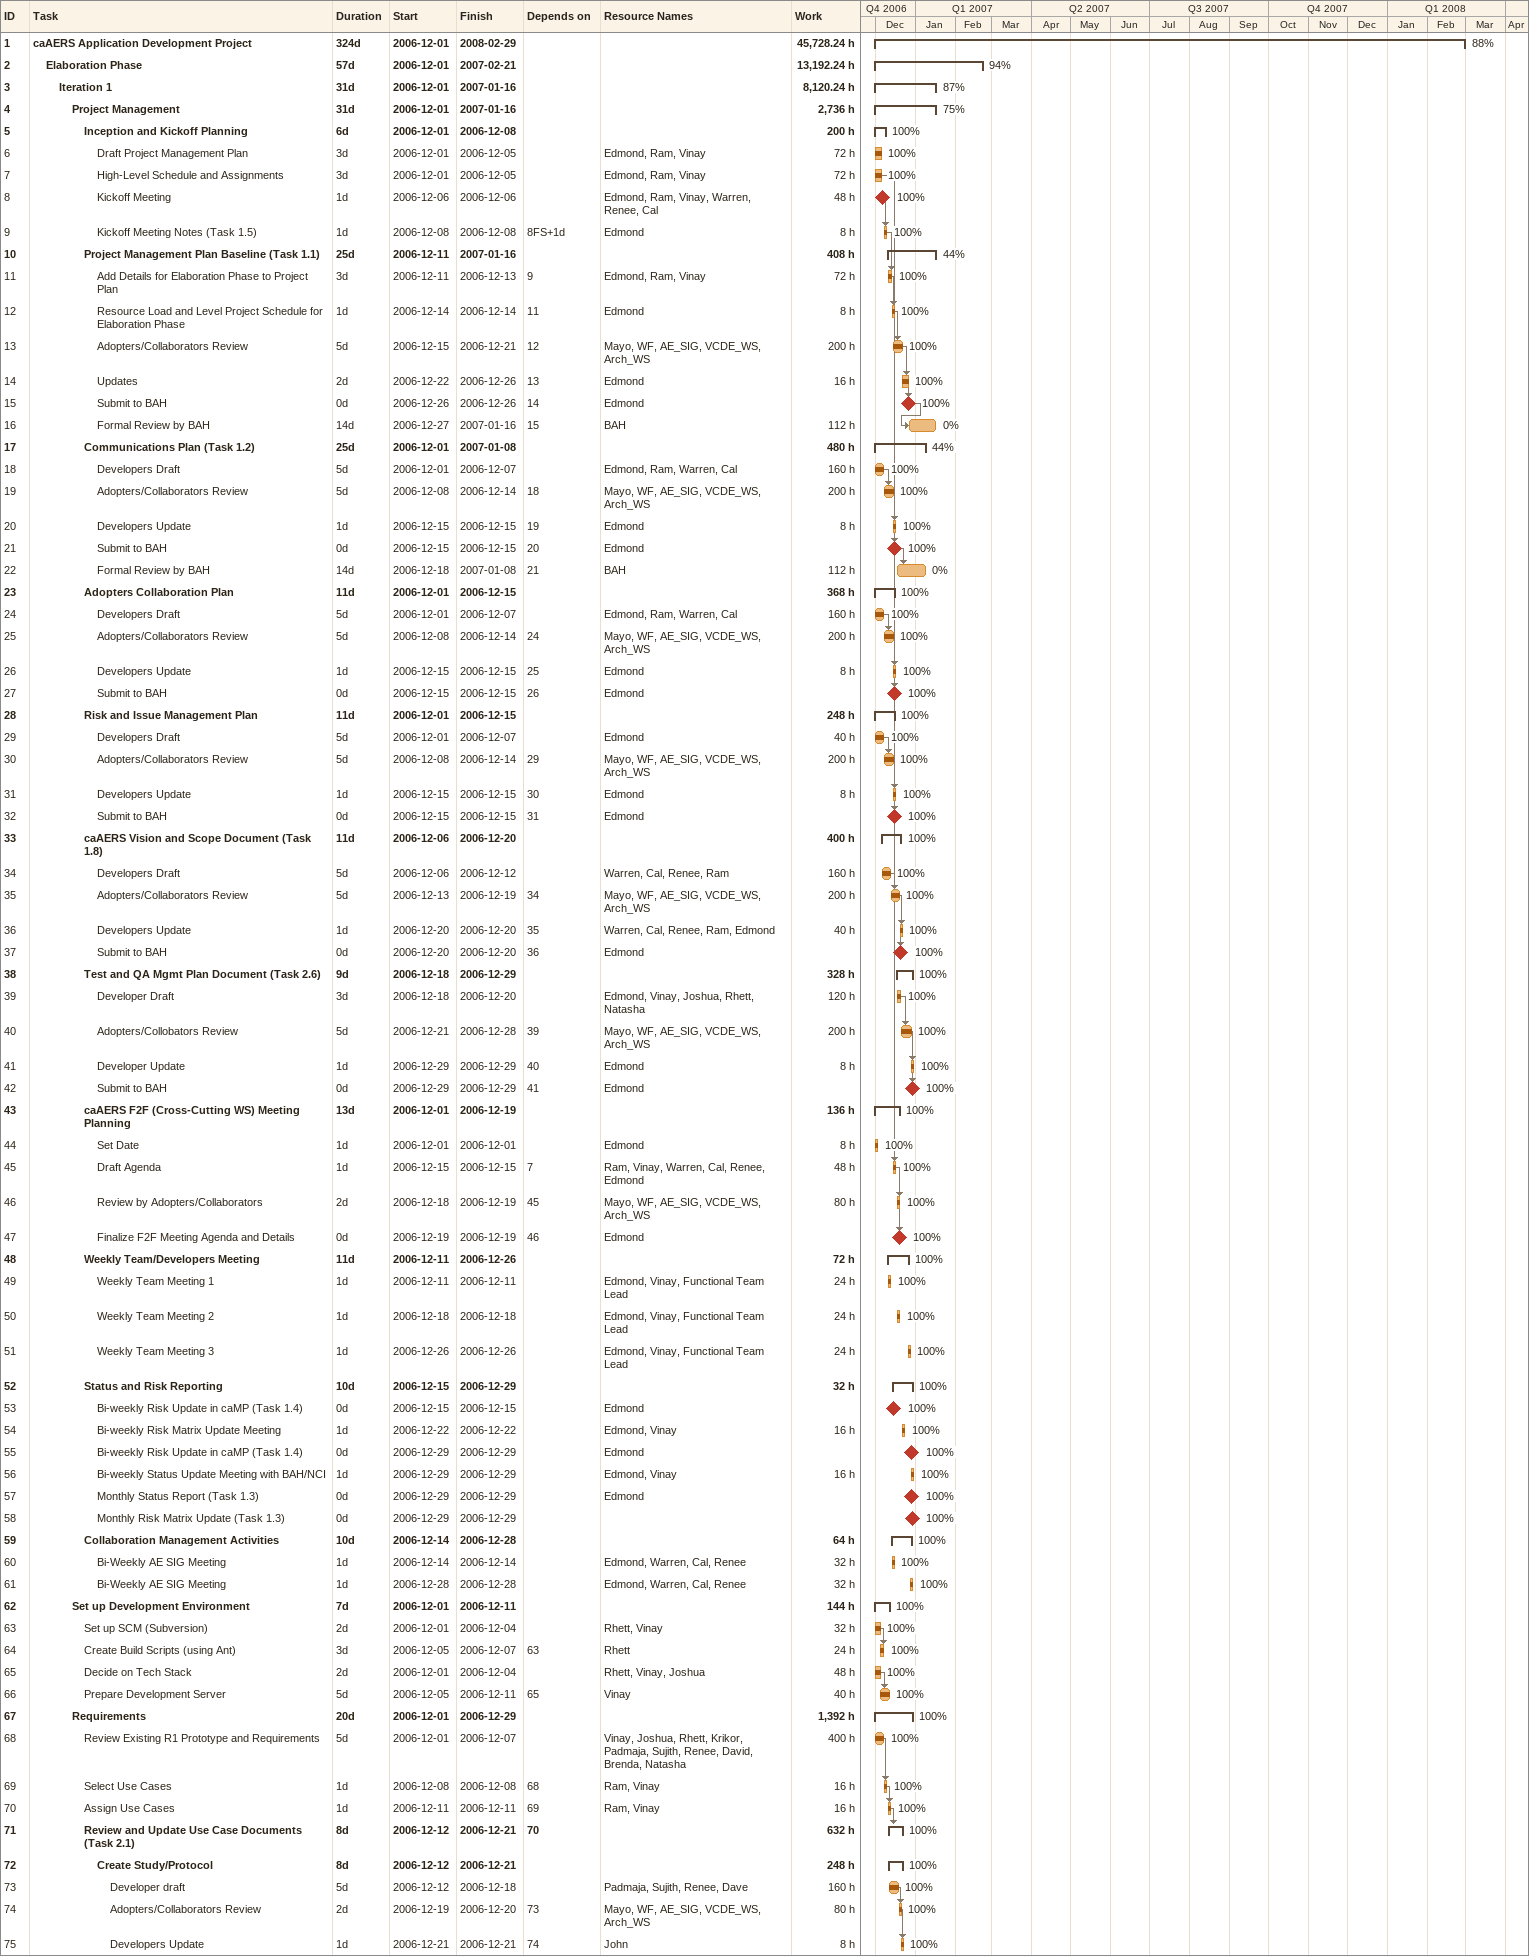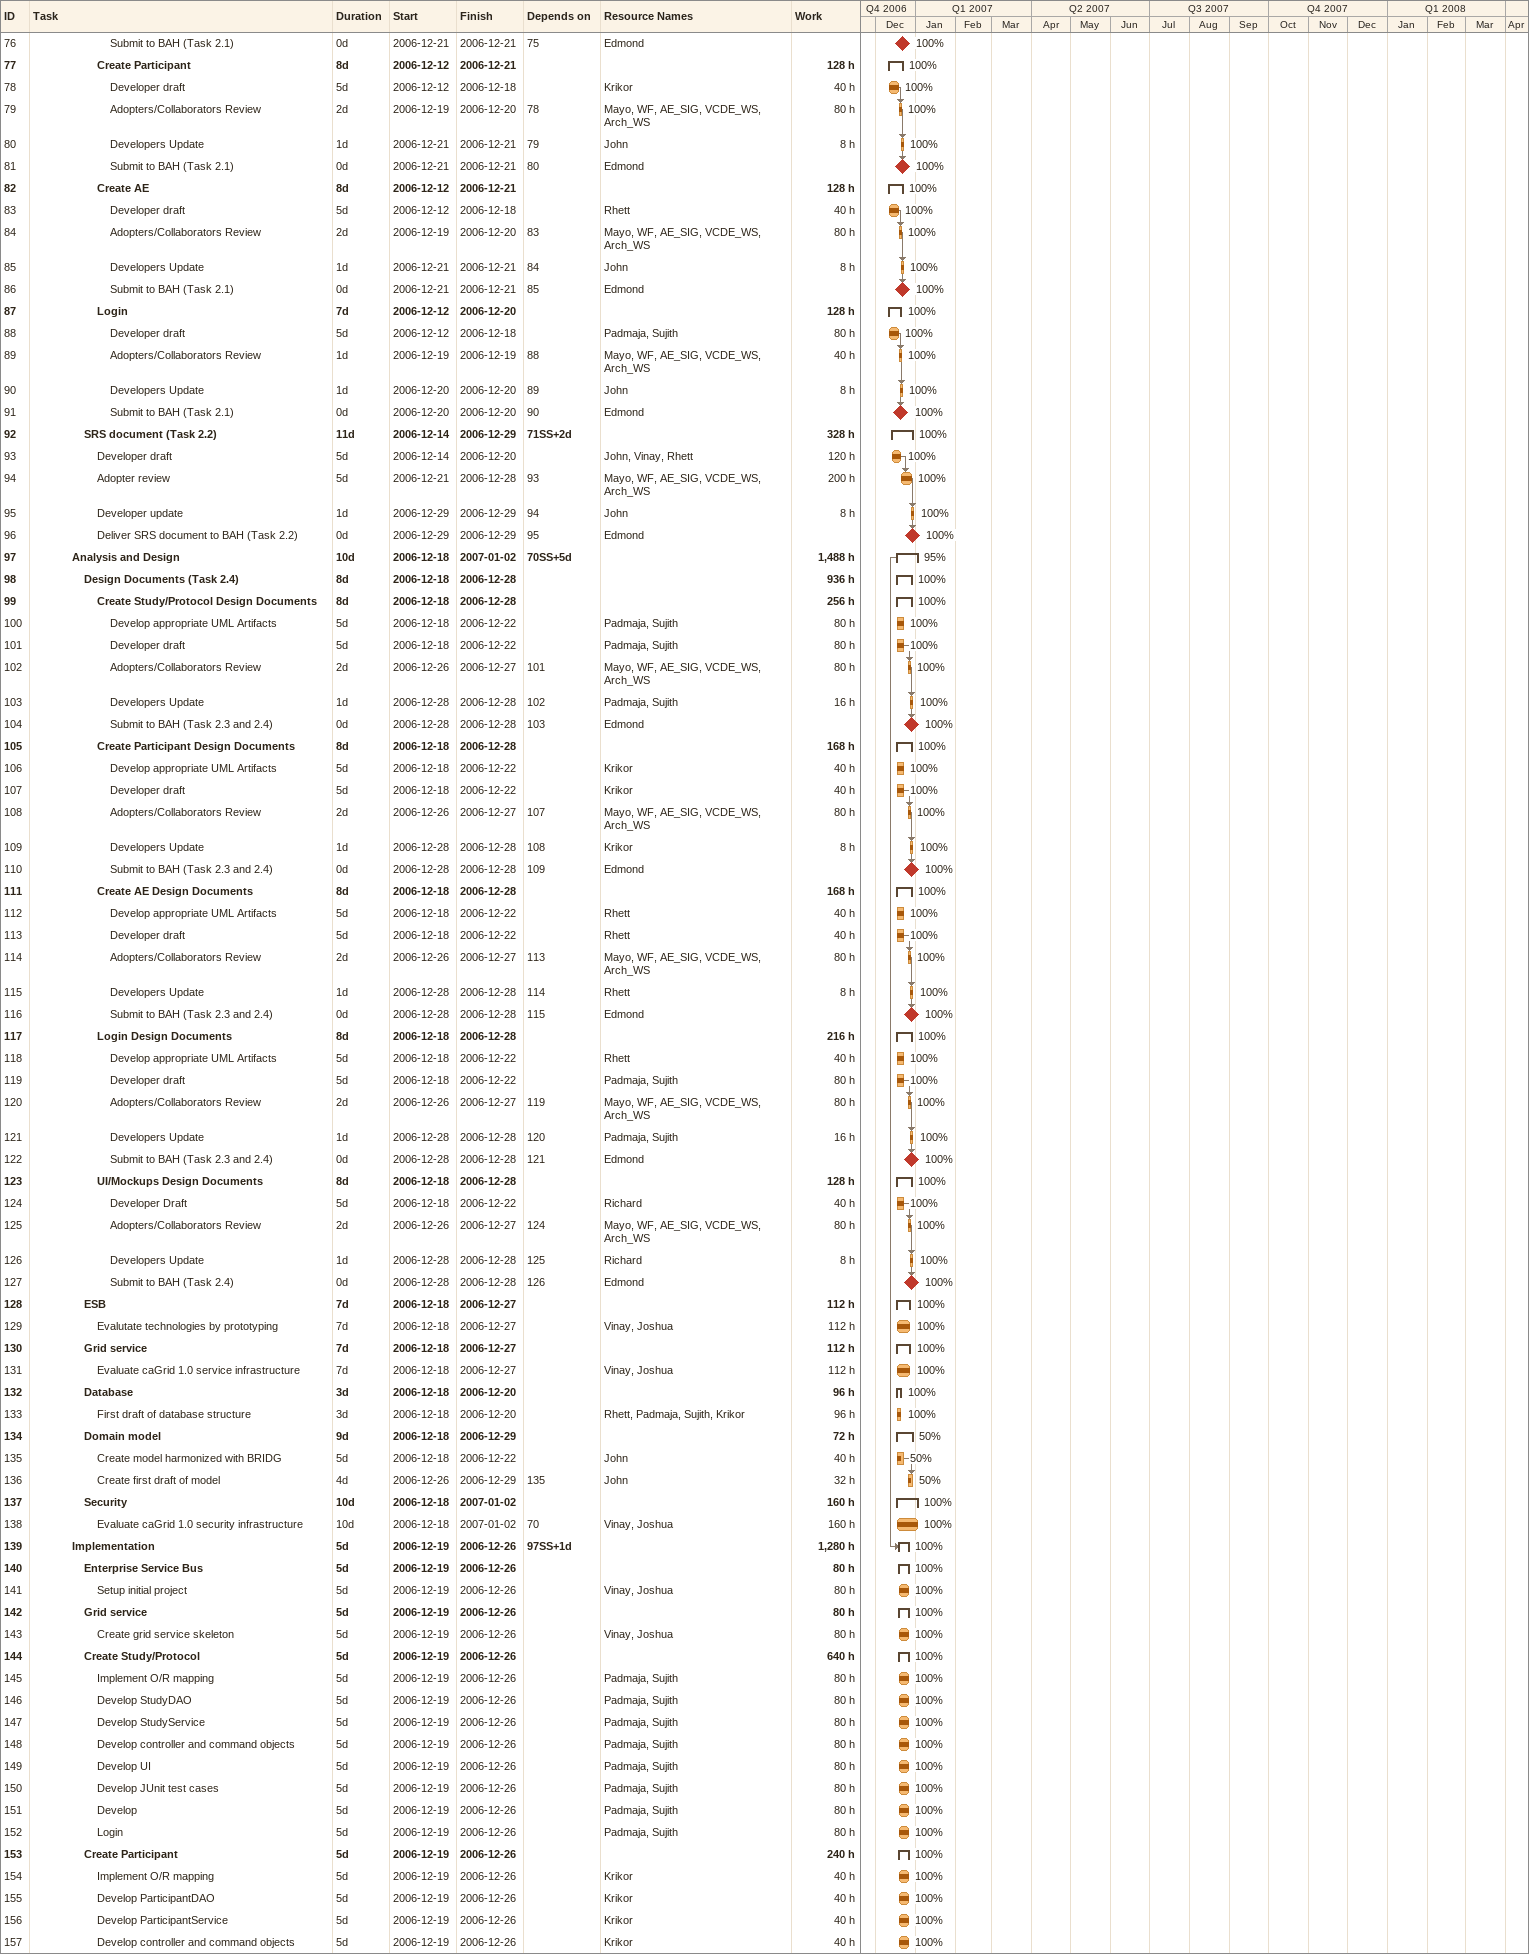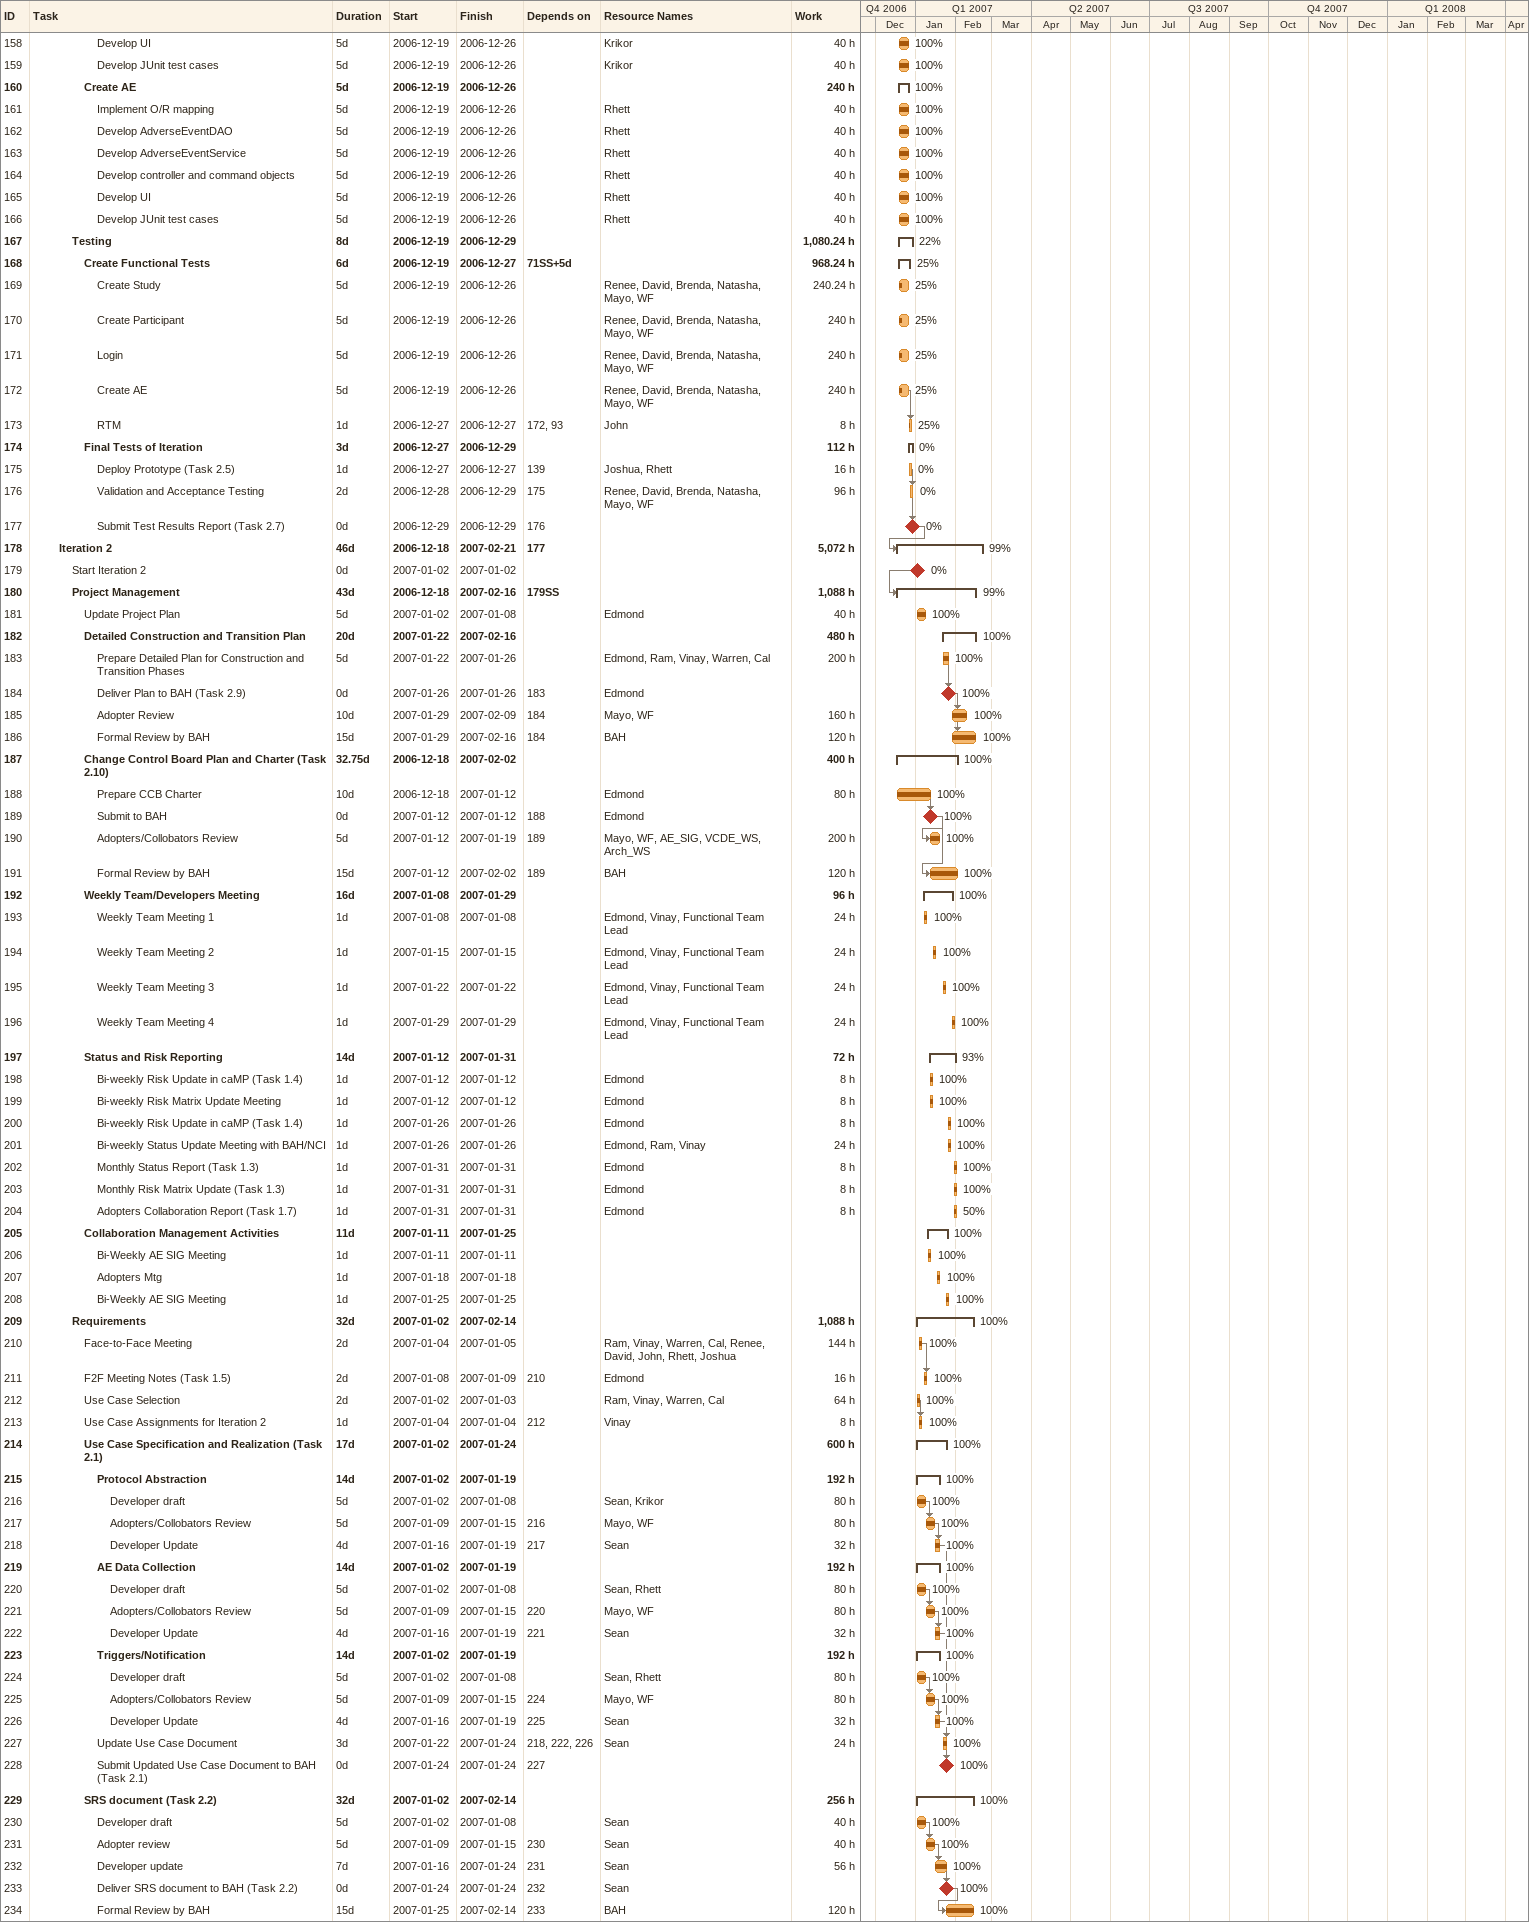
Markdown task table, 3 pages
| ID | Level | Task | Duration | Start | Finish | Predecessors | Resources | % complete | Work (h) |
|---|---|---|---|---|---|---|---|---|---|
| 1 | 1 | **caAERS Application Development Project** | 324d | 2006-12-01 | 2008-02-29 |  |  | 88 | 45728.24 |
| 2 | 2 | **Elaboration Phase** | 57d | 2006-12-01 | 2007-02-21 |  |  | 94 | 13192.24 |
| 3 | 3 | **Iteration 1** | 31d | 2006-12-01 | 2007-01-16 |  |  | 87 | 8120.24 |
| 4 | 4 | **Project Management** | 31d | 2006-12-01 | 2007-01-16 |  |  | 75 | 2736 |
| 5 | 5 | **Inception and Kickoff Planning** | 6d | 2006-12-01 | 2006-12-08 |  |  | 100 | 200 |
| 6 | 6 | Draft Project Management Plan | 3d | 2006-12-01 | 2006-12-05 |  | Edmond, Ram, Vinay | 100 | 72 |
| 7 | 6 | High-Level Schedule and Assignments | 3d | 2006-12-01 | 2006-12-05 |  | Edmond, Ram, Vinay | 100 | 72 |
| 8 | 6 | Kickoff Meeting | 1d | 2006-12-06 | 2006-12-06 |  | Edmond, Ram, Vinay, Warren, Renee, Cal | 100 | 48 |
| 9 | 6 | Kickoff Meeting Notes (Task 1.5) | 1d | 2006-12-08 | 2006-12-08 | 8FS+1d | Edmond | 100 | 8 |
| 10 | 5 | **Project Management Plan Baseline (Task 1.1)** | 25d | 2006-12-11 | 2007-01-16 |  |  | 44 | 408 |
| 11 | 6 | Add Details for Elaboration Phase to Project Plan | 3d | 2006-12-11 | 2006-12-13 | 9 | Edmond, Ram, Vinay | 100 | 72 |
| 12 | 6 | Resource Load and Level Project Schedule for Elaboration Phase | 1d | 2006-12-14 | 2006-12-14 | 11 | Edmond | 100 | 8 |
| 13 | 6 | Adopters/Collaborators Review | 5d | 2006-12-15 | 2006-12-21 | 12 | Mayo, WF, AE_SIG, VCDE_WS, Arch_WS | 100 | 200 |
| 14 | 6 | Updates | 2d | 2006-12-22 | 2006-12-26 | 13 | Edmond | 100 | 16 |
| 15 | 6 | Submit to BAH | 0d | 2006-12-26 | 2006-12-26 | 14 | Edmond | 100 |  |
| 16 | 6 | Formal Review by BAH | 14d | 2006-12-27 | 2007-01-16 | 15 | BAH | 0 | 112 |
| 17 | 5 | **Communications Plan (Task 1.2)** | 25d | 2006-12-01 | 2007-01-08 |  |  | 44 | 480 |
| 18 | 6 | Developers Draft | 5d | 2006-12-01 | 2006-12-07 |  | Edmond, Ram, Warren, Cal | 100 | 160 |
| 19 | 6 | Adopters/Collaborators Review | 5d | 2006-12-08 | 2006-12-14 | 18 | Mayo, WF, AE_SIG, VCDE_WS, Arch_WS | 100 | 200 |
| 20 | 6 | Developers Update | 1d | 2006-12-15 | 2006-12-15 | 19 | Edmond | 100 | 8 |
| 21 | 6 | Submit to BAH | 0d | 2006-12-15 | 2006-12-15 | 20 | Edmond | 100 |  |
| 22 | 6 | Formal Review by BAH | 14d | 2006-12-18 | 2007-01-08 | 21 | BAH | 0 | 112 |
| 23 | 5 | **Adopters Collaboration Plan** | 11d | 2006-12-01 | 2006-12-15 |  |  | 100 | 368 |
| 24 | 6 | Developers Draft | 5d | 2006-12-01 | 2006-12-07 |  | Edmond, Ram, Warren, Cal | 100 | 160 |
| 25 | 6 | Adopters/Collaborators Review | 5d | 2006-12-08 | 2006-12-14 | 24 | Mayo, WF, AE_SIG, VCDE_WS, Arch_WS | 100 | 200 |
| 26 | 6 | Developers Update | 1d | 2006-12-15 | 2006-12-15 | 25 | Edmond | 100 | 8 |
| 27 | 6 | Submit to BAH | 0d | 2006-12-15 | 2006-12-15 | 26 | Edmond | 100 |  |
| 28 | 5 | **Risk and Issue Management Plan** | 11d | 2006-12-01 | 2006-12-15 |  |  | 100 | 248 |
| 29 | 6 | Developers Draft | 5d | 2006-12-01 | 2006-12-07 |  | Edmond | 100 | 40 |
| 30 | 6 | Adopters/Collaborators Review | 5d | 2006-12-08 | 2006-12-14 | 29 | Mayo, WF, AE_SIG, VCDE_WS, Arch_WS | 100 | 200 |
| 31 | 6 | Developers Update | 1d | 2006-12-15 | 2006-12-15 | 30 | Edmond | 100 | 8 |
| 32 | 6 | Submit to BAH | 0d | 2006-12-15 | 2006-12-15 | 31 | Edmond | 100 |  |
| 33 | 5 | **caAERS Vision and Scope Document (Task 1.8)** | 11d | 2006-12-06 | 2006-12-20 |  |  | 100 | 400 |
| 34 | 6 | Developers Draft | 5d | 2006-12-06 | 2006-12-12 |  | Warren, Cal, Renee, Ram | 100 | 160 |
| 35 | 6 | Adopters/Collaborators Review | 5d | 2006-12-13 | 2006-12-19 | 34 | Mayo, WF, AE_SIG, VCDE_WS, Arch_WS | 100 | 200 |
| 36 | 6 | Developers Update | 1d | 2006-12-20 | 2006-12-20 | 35 | Warren, Cal, Renee, Ram, Edmond | 100 | 40 |
| 37 | 6 | Submit to BAH | 0d | 2006-12-20 | 2006-12-20 | 36 | Edmond | 100 |  |
| 38 | 5 | **Test and QA Mgmt Plan Document (Task 2.6)** | 9d | 2006-12-18 | 2006-12-29 |  |  | 100 | 328 |
| 39 | 6 | Developer Draft | 3d | 2006-12-18 | 2006-12-20 |  | Edmond, Vinay, Joshua, Rhett, Natasha | 100 | 120 |
| 40 | 6 | Adopters/Collobators Review | 5d | 2006-12-21 | 2006-12-28 | 39 | Mayo, WF, AE_SIG, VCDE_WS, Arch_WS | 100 | 200 |
| 41 | 6 | Developer Update | 1d | 2006-12-29 | 2006-12-29 | 40 | Edmond | 100 | 8 |
| 42 | 6 | Submit to BAH | 0d | 2006-12-29 | 2006-12-29 | 41 | Edmond | 100 |  |
| 43 | 5 | **caAERS F2F (Cross-Cutting WS) Meeting Planning** | 13d | 2006-12-01 | 2006-12-19 |  |  | 100 | 136 |
| 44 | 6 | Set Date | 1d | 2006-12-01 | 2006-12-01 |  | Edmond | 100 | 8 |
| 45 | 6 | Draft Agenda | 1d | 2006-12-15 | 2006-12-15 | 7 | Ram, Vinay, Warren, Cal, Renee, Edmond | 100 | 48 |
| 46 | 6 | Review by Adopters/Collaborators | 2d | 2006-12-18 | 2006-12-19 | 45 | Mayo, WF, AE_SIG, VCDE_WS, Arch_WS | 100 | 80 |
| 47 | 6 | Finalize F2F Meeting Agenda and Details | 0d | 2006-12-19 | 2006-12-19 | 46 | Edmond | 100 |  |
| 48 | 5 | **Weekly Team/Developers Meeting** | 11d | 2006-12-11 | 2006-12-26 |  |  | 100 | 72 |
| 49 | 6 | Weekly Team Meeting 1 | 1d | 2006-12-11 | 2006-12-11 |  | Edmond, Vinay, Functional Team Lead | 100 | 24 |
| 50 | 6 | Weekly Team Meeting 2 | 1d | 2006-12-18 | 2006-12-18 |  | Edmond, Vinay, Functional Team Lead | 100 | 24 |
| 51 | 6 | Weekly Team Meeting 3 | 1d | 2006-12-26 | 2006-12-26 |  | Edmond, Vinay, Functional Team Lead | 100 | 24 |
| 52 | 5 | **Status and Risk Reporting** | 10d | 2006-12-15 | 2006-12-29 |  |  | 100 | 32 |
| 53 | 6 | Bi-weekly Risk Update in caMP (Task 1.4) | 0d | 2006-12-15 | 2006-12-15 |  | Edmond | 100 |  |
| 54 | 6 | Bi-weekly Risk Matrix Update Meeting | 1d | 2006-12-22 | 2006-12-22 |  | Edmond, Vinay | 100 | 16 |
| 55 | 6 | Bi-weekly Risk Update in caMP (Task 1.4) | 0d | 2006-12-29 | 2006-12-29 |  | Edmond | 100 |  |
| 56 | 6 | Bi-weekly Status Update Meeting with BAH/NCI | 1d | 2006-12-29 | 2006-12-29 |  | Edmond, Vinay | 100 | 16 |
| 57 | 6 | Monthly Status Report (Task 1.3) | 0d | 2006-12-29 | 2006-12-29 |  | Edmond | 100 |  |
| 58 | 6 | Monthly Risk Matrix Update (Task 1.3) | 0d | 2006-12-29 | 2006-12-29 |  |  | 100 |  |
| 59 | 5 | **Collaboration Management Activities** | 10d | 2006-12-14 | 2006-12-28 |  |  | 100 | 64 |
| 60 | 6 | Bi-Weekly AE SIG Meeting | 1d | 2006-12-14 | 2006-12-14 |  | Edmond, Warren, Cal, Renee | 100 | 32 |
| 61 | 6 | Bi-Weekly AE SIG Meeting | 1d | 2006-12-28 | 2006-12-28 |  | Edmond, Warren, Cal, Renee | 100 | 32 |
| 62 | 4 | **Set up Development Environment** | 7d | 2006-12-01 | 2006-12-11 |  |  | 100 | 144 |
| 63 | 5 | Set up SCM (Subversion) | 2d | 2006-12-01 | 2006-12-04 |  | Rhett, Vinay | 100 | 32 |
| 64 | 5 | Create Build Scripts (using Ant) | 3d | 2006-12-05 | 2006-12-07 | 63 | Rhett | 100 | 24 |
| 65 | 5 | Decide on Tech Stack | 2d | 2006-12-01 | 2006-12-04 |  | Rhett, Vinay, Joshua | 100 | 48 |
| 66 | 5 | Prepare Development Server | 5d | 2006-12-05 | 2006-12-11 | 65 | Vinay | 100 | 40 |
| 67 | 4 | **Requirements** | 20d | 2006-12-01 | 2006-12-29 |  |  | 100 | 1392 |
| 68 | 5 | Review Existing R1 Prototype and Requirements | 5d | 2006-12-01 | 2006-12-07 |  | Vinay, Joshua, Rhett, Krikor, Padmaja, Sujith, Renee, David, Brenda, Natasha | 100 | 400 |
| 69 | 5 | Select Use Cases | 1d | 2006-12-08 | 2006-12-08 | 68 | Ram, Vinay | 100 | 16 |
| 70 | 5 | Assign Use Cases | 1d | 2006-12-11 | 2006-12-11 | 69 | Ram, Vinay | 100 | 16 |
| 71 | 5 | **Review and Update Use Case Documents (Task 2.1)** | 8d | 2006-12-12 | 2006-12-21 | 70 |  | 100 | 632 |
| 72 | 6 | **Create Study/Protocol** | 8d | 2006-12-12 | 2006-12-21 |  |  | 100 | 248 |
| 73 | 7 | Developer draft | 5d | 2006-12-12 | 2006-12-18 |  | Padmaja, Sujith, Renee, Dave | 100 | 160 |
| 74 | 7 | Adopters/Collaborators Review | 2d | 2006-12-19 | 2006-12-20 | 73 | Mayo, WF, AE_SIG, VCDE_WS, Arch_WS | 100 | 80 |
| 75 | 7 | Developers Update | 1d | 2006-12-21 | 2006-12-21 | 74 | John | 100 | 8 |
| 76 | 7 | Submit to BAH (Task 2.1) | 0d | 2006-12-21 | 2006-12-21 | 75 | Edmond | 100 |  |
| 77 | 6 | **Create Participant** | 8d | 2006-12-12 | 2006-12-21 |  |  | 100 | 128 |
| 78 | 7 | Developer draft | 5d | 2006-12-12 | 2006-12-18 |  | Krikor | 100 | 40 |
| 79 | 7 | Adopters/Collaborators Review | 2d | 2006-12-19 | 2006-12-20 | 78 | Mayo, WF, AE_SIG, VCDE_WS, Arch_WS | 100 | 80 |
| 80 | 7 | Developers Update | 1d | 2006-12-21 | 2006-12-21 | 79 | John | 100 | 8 |
| 81 | 7 | Submit to BAH (Task 2.1) | 0d | 2006-12-21 | 2006-12-21 | 80 | Edmond | 100 |  |
| 82 | 6 | **Create AE** | 8d | 2006-12-12 | 2006-12-21 |  |  | 100 | 128 |
| 83 | 7 | Developer draft | 5d | 2006-12-12 | 2006-12-18 |  | Rhett | 100 | 40 |
| 84 | 7 | Adopters/Collaborators Review | 2d | 2006-12-19 | 2006-12-20 | 83 | Mayo, WF, AE_SIG, VCDE_WS, Arch_WS | 100 | 80 |
| 85 | 7 | Developers Update | 1d | 2006-12-21 | 2006-12-21 | 84 | John | 100 | 8 |
| 86 | 7 | Submit to BAH (Task 2.1) | 0d | 2006-12-21 | 2006-12-21 | 85 | Edmond | 100 |  |
| 87 | 6 | **Login** | 7d | 2006-12-12 | 2006-12-20 |  |  | 100 | 128 |
| 88 | 7 | Developer draft | 5d | 2006-12-12 | 2006-12-18 |  | Padmaja, Sujith | 100 | 80 |
| 89 | 7 | Adopters/Collaborators Review | 1d | 2006-12-19 | 2006-12-19 | 88 | Mayo, WF, AE_SIG, VCDE_WS, Arch_WS | 100 | 40 |
| 90 | 7 | Developers Update | 1d | 2006-12-20 | 2006-12-20 | 89 | John | 100 | 8 |
| 91 | 7 | Submit to BAH (Task 2.1) | 0d | 2006-12-20 | 2006-12-20 | 90 | Edmond | 100 |  |
| 92 | 5 | **SRS document (Task 2.2)** | 11d | 2006-12-14 | 2006-12-29 | 71SS+2d |  | 100 | 328 |
| 93 | 6 | Developer draft | 5d | 2006-12-14 | 2006-12-20 |  | John, Vinay, Rhett | 100 | 120 |
| 94 | 6 | Adopter review | 5d | 2006-12-21 | 2006-12-28 | 93 | Mayo, WF, AE_SIG, VCDE_WS, Arch_WS | 100 | 200 |
| 95 | 6 | Developer update | 1d | 2006-12-29 | 2006-12-29 | 94 | John | 100 | 8 |
| 96 | 6 | Deliver SRS document to BAH (Task 2.2) | 0d | 2006-12-29 | 2006-12-29 | 95 | Edmond | 100 |  |
| 97 | 4 | **Analysis and Design** | 10d | 2006-12-18 | 2007-01-02 | 70SS+5d |  | 95 | 1488 |
| 98 | 5 | **Design Documents (Task 2.4)** | 8d | 2006-12-18 | 2006-12-28 |  |  | 100 | 936 |
| 99 | 6 | **Create Study/Protocol Design Documents** | 8d | 2006-12-18 | 2006-12-28 |  |  | 100 | 256 |
| 100 | 7 | Develop appropriate UML Artifacts | 5d | 2006-12-18 | 2006-12-22 |  | Padmaja, Sujith | 100 | 80 |
| 101 | 7 | Developer draft | 5d | 2006-12-18 | 2006-12-22 |  | Padmaja, Sujith | 100 | 80 |
| 102 | 7 | Adopters/Collaborators Review | 2d | 2006-12-26 | 2006-12-27 | 101 | Mayo, WF, AE_SIG, VCDE_WS, Arch_WS | 100 | 80 |
| 103 | 7 | Developers Update | 1d | 2006-12-28 | 2006-12-28 | 102 | Padmaja, Sujith | 100 | 16 |
| 104 | 7 | Submit to BAH (Task 2.3 and 2.4) | 0d | 2006-12-28 | 2006-12-28 | 103 | Edmond | 100 |  |
| 105 | 6 | **Create Participant Design Documents** | 8d | 2006-12-18 | 2006-12-28 |  |  | 100 | 168 |
| 106 | 7 | Develop appropriate UML Artifacts | 5d | 2006-12-18 | 2006-12-22 |  | Krikor | 100 | 40 |
| 107 | 7 | Developer draft | 5d | 2006-12-18 | 2006-12-22 |  | Krikor | 100 | 40 |
| 108 | 7 | Adopters/Collaborators Review | 2d | 2006-12-26 | 2006-12-27 | 107 | Mayo, WF, AE_SIG, VCDE_WS, Arch_WS | 100 | 80 |
| 109 | 7 | Developers Update | 1d | 2006-12-28 | 2006-12-28 | 108 | Krikor | 100 | 8 |
| 110 | 7 | Submit to BAH (Task 2.3 and 2.4) | 0d | 2006-12-28 | 2006-12-28 | 109 | Edmond | 100 |  |
| 111 | 6 | **Create AE Design Documents** | 8d | 2006-12-18 | 2006-12-28 |  |  | 100 | 168 |
| 112 | 7 | Develop appropriate UML Artifacts | 5d | 2006-12-18 | 2006-12-22 |  | Rhett | 100 | 40 |
| 113 | 7 | Developer draft | 5d | 2006-12-18 | 2006-12-22 |  | Rhett | 100 | 40 |
| 114 | 7 | Adopters/Collaborators Review | 2d | 2006-12-26 | 2006-12-27 | 113 | Mayo, WF, AE_SIG, VCDE_WS, Arch_WS | 100 | 80 |
| 115 | 7 | Developers Update | 1d | 2006-12-28 | 2006-12-28 | 114 | Rhett | 100 | 8 |
| 116 | 7 | Submit to BAH (Task 2.3 and 2.4) | 0d | 2006-12-28 | 2006-12-28 | 115 | Edmond | 100 |  |
| 117 | 6 | **Login Design Documents** | 8d | 2006-12-18 | 2006-12-28 |  |  | 100 | 216 |
| 118 | 7 | Develop appropriate UML Artifacts | 5d | 2006-12-18 | 2006-12-22 |  | Rhett | 100 | 40 |
| 119 | 7 | Developer draft | 5d | 2006-12-18 | 2006-12-22 |  | Padmaja, Sujith | 100 | 80 |
| 120 | 7 | Adopters/Collaborators Review | 2d | 2006-12-26 | 2006-12-27 | 119 | Mayo, WF, AE_SIG, VCDE_WS, Arch_WS | 100 | 80 |
| 121 | 7 | Developers Update | 1d | 2006-12-28 | 2006-12-28 | 120 | Padmaja, Sujith | 100 | 16 |
| 122 | 7 | Submit to BAH (Task 2.3 and 2.4) | 0d | 2006-12-28 | 2006-12-28 | 121 | Edmond | 100 |  |
| 123 | 6 | **UI/Mockups Design Documents** | 8d | 2006-12-18 | 2006-12-28 |  |  | 100 | 128 |
| 124 | 7 | Developer Draft | 5d | 2006-12-18 | 2006-12-22 |  | Richard | 100 | 40 |
| 125 | 7 | Adopters/Collaborators Review | 2d | 2006-12-26 | 2006-12-27 | 124 | Mayo, WF, AE_SIG, VCDE_WS, Arch_WS | 100 | 80 |
| 126 | 7 | Developers Update | 1d | 2006-12-28 | 2006-12-28 | 125 | Richard | 100 | 8 |
| 127 | 7 | Submit to BAH (Task 2.4) | 0d | 2006-12-28 | 2006-12-28 | 126 | Edmond | 100 |  |
| 128 | 5 | **ESB** | 7d | 2006-12-18 | 2006-12-27 |  |  | 100 | 112 |
| 129 | 6 | Evalutate technologies by prototyping | 7d | 2006-12-18 | 2006-12-27 |  | Vinay, Joshua | 100 | 112 |
| 130 | 5 | **Grid service** | 7d | 2006-12-18 | 2006-12-27 |  |  | 100 | 112 |
| 131 | 6 | Evaluate caGrid 1.0 service infrastructure | 7d | 2006-12-18 | 2006-12-27 |  | Vinay, Joshua | 100 | 112 |
| 132 | 5 | **Database** | 3d | 2006-12-18 | 2006-12-20 |  |  | 100 | 96 |
| 133 | 6 | First draft of database structure | 3d | 2006-12-18 | 2006-12-20 |  | Rhett, Padmaja, Sujith, Krikor | 100 | 96 |
| 134 | 5 | **Domain model** | 9d | 2006-12-18 | 2006-12-29 |  |  | 50 | 72 |
| 135 | 6 | Create model harmonized with BRIDG | 5d | 2006-12-18 | 2006-12-22 |  | John | 50 | 40 |
| 136 | 6 | Create first draft of model | 4d | 2006-12-26 | 2006-12-29 | 135 | John | 50 | 32 |
| 137 | 5 | **Security** | 10d | 2006-12-18 | 2007-01-02 |  |  | 100 | 160 |
| 138 | 6 | Evaluate caGrid 1.0 security infrastructure | 10d | 2006-12-18 | 2007-01-02 | 70 | Vinay, Joshua | 100 | 160 |
| 139 | 4 | **Implementation** | 5d | 2006-12-19 | 2006-12-26 | 97SS+1d |  | 100 | 1280 |
| 140 | 5 | **Enterprise Service Bus** | 5d | 2006-12-19 | 2006-12-26 |  |  | 100 | 80 |
| 141 | 6 | Setup initial project | 5d | 2006-12-19 | 2006-12-26 |  | Vinay, Joshua | 100 | 80 |
| 142 | 5 | **Grid service** | 5d | 2006-12-19 | 2006-12-26 |  |  | 100 | 80 |
| 143 | 6 | Create grid service skeleton | 5d | 2006-12-19 | 2006-12-26 |  | Vinay, Joshua | 100 | 80 |
| 144 | 5 | **Create Study/Protocol** | 5d | 2006-12-19 | 2006-12-26 |  |  | 100 | 640 |
| 145 | 6 | Implement O/R mapping | 5d | 2006-12-19 | 2006-12-26 |  | Padmaja, Sujith | 100 | 80 |
| 146 | 6 | Develop StudyDAO | 5d | 2006-12-19 | 2006-12-26 |  | Padmaja, Sujith | 100 | 80 |
| 147 | 6 | Develop StudyService | 5d | 2006-12-19 | 2006-12-26 |  | Padmaja, Sujith | 100 | 80 |
| 148 | 6 | Develop controller and command objects | 5d | 2006-12-19 | 2006-12-26 |  | Padmaja, Sujith | 100 | 80 |
| 149 | 6 | Develop UI | 5d | 2006-12-19 | 2006-12-26 |  | Padmaja, Sujith | 100 | 80 |
| 150 | 6 | Develop JUnit test cases | 5d | 2006-12-19 | 2006-12-26 |  | Padmaja, Sujith | 100 | 80 |
| 151 | 6 | Develop | 5d | 2006-12-19 | 2006-12-26 |  | Padmaja, Sujith | 100 | 80 |
| 152 | 6 | Login | 5d | 2006-12-19 | 2006-12-26 |  | Padmaja, Sujith | 100 | 80 |
| 153 | 5 | **Create Participant** | 5d | 2006-12-19 | 2006-12-26 |  |  | 100 | 240 |
| 154 | 6 | Implement O/R mapping | 5d | 2006-12-19 | 2006-12-26 |  | Krikor | 100 | 40 |
| 155 | 6 | Develop ParticipantDAO | 5d | 2006-12-19 | 2006-12-26 |  | Krikor | 100 | 40 |
| 156 | 6 | Develop ParticipantService | 5d | 2006-12-19 | 2006-12-26 |  | Krikor | 100 | 40 |
| 157 | 6 | Develop controller and command objects | 5d | 2006-12-19 | 2006-12-26 |  | Krikor | 100 | 40 |
| 158 | 6 | Develop UI | 5d | 2006-12-19 | 2006-12-26 |  | Krikor | 100 | 40 |
| 159 | 6 | Develop JUnit test cases | 5d | 2006-12-19 | 2006-12-26 |  | Krikor | 100 | 40 |
| 160 | 5 | **Create AE** | 5d | 2006-12-19 | 2006-12-26 |  |  | 100 | 240 |
| 161 | 6 | Implement O/R mapping | 5d | 2006-12-19 | 2006-12-26 |  | Rhett | 100 | 40 |
| 162 | 6 | Develop AdverseEventDAO | 5d | 2006-12-19 | 2006-12-26 |  | Rhett | 100 | 40 |
| 163 | 6 | Develop AdverseEventService | 5d | 2006-12-19 | 2006-12-26 |  | Rhett | 100 | 40 |
| 164 | 6 | Develop controller and command objects | 5d | 2006-12-19 | 2006-12-26 |  | Rhett | 100 | 40 |
| 165 | 6 | Develop UI | 5d | 2006-12-19 | 2006-12-26 |  | Rhett | 100 | 40 |
| 166 | 6 | Develop JUnit test cases | 5d | 2006-12-19 | 2006-12-26 |  | Rhett | 100 | 40 |
| 167 | 4 | **Testing** | 8d | 2006-12-19 | 2006-12-29 |  |  | 22 | 1080.24 |
| 168 | 5 | **Create Functional Tests** | 6d | 2006-12-19 | 2006-12-27 | 71SS+5d |  | 25 | 968.24 |
| 169 | 6 | Create Study | 5d | 2006-12-19 | 2006-12-26 |  | Renee, David, Brenda, Natasha, Mayo, WF | 25 | 240.24 |
| 170 | 6 | Create Participant | 5d | 2006-12-19 | 2006-12-26 |  | Renee, David, Brenda, Natasha, Mayo, WF | 25 | 240 |
| 171 | 6 | Login | 5d | 2006-12-19 | 2006-12-26 |  | Renee, David, Brenda, Natasha, Mayo, WF | 25 | 240 |
| 172 | 6 | Create AE | 5d | 2006-12-19 | 2006-12-26 |  | Renee, David, Brenda, Natasha, Mayo, WF | 25 | 240 |
| 173 | 6 | RTM | 1d | 2006-12-27 | 2006-12-27 | 172, 93 | John | 25 | 8 |
| 174 | 5 | **Final Tests of Iteration** | 3d | 2006-12-27 | 2006-12-29 |  |  | 0 | 112 |
| 175 | 6 | Deploy Prototype (Task 2.5) | 1d | 2006-12-27 | 2006-12-27 | 139 | Joshua, Rhett | 0 | 16 |
| 176 | 6 | Validation and Acceptance Testing | 2d | 2006-12-28 | 2006-12-29 | 175 | Renee, David, Brenda, Natasha, Mayo, WF | 0 | 96 |
| 177 | 6 | Submit Test Results Report (Task 2.7) | 0d | 2006-12-29 | 2006-12-29 | 176 |  | 0 |  |
| 178 | 3 | **Iteration 2** | 46d | 2006-12-18 | 2007-02-21 | 177 |  | 99 | 5072 |
| 179 | 4 | Start Iteration 2 | 0d | 2007-01-02 | 2007-01-02 |  |  | 0 |  |
| 180 | 4 | **Project Management** | 43d | 2006-12-18 | 2007-02-16 | 179SS |  | 99 | 1088 |
| 181 | 5 | Update Project Plan | 5d | 2007-01-02 | 2007-01-08 |  | Edmond | 100 | 40 |
| 182 | 5 | **Detailed Construction and Transition Plan** | 20d | 2007-01-22 | 2007-02-16 |  |  | 100 | 480 |
| 183 | 6 | Prepare Detailed Plan for Construction and Transition Phases | 5d | 2007-01-22 | 2007-01-26 |  | Edmond, Ram, Vinay, Warren, Cal | 100 | 200 |
| 184 | 6 | Deliver Plan to BAH (Task 2.9) | 0d | 2007-01-26 | 2007-01-26 | 183 | Edmond | 100 |  |
| 185 | 6 | Adopter Review | 10d | 2007-01-29 | 2007-02-09 | 184 | Mayo, WF | 100 | 160 |
| 186 | 6 | Formal Review by BAH | 15d | 2007-01-29 | 2007-02-16 | 184 | BAH | 100 | 120 |
| 187 | 5 | **Change Control Board Plan and Charter (Task 2.10)** | 32.75d | 2006-12-18 | 2007-02-02 |  |  | 100 | 400 |
| 188 | 6 | Prepare CCB Charter | 10d | 2006-12-18 | 2007-01-12 |  | Edmond | 100 | 80 |
| 189 | 6 | Submit to BAH | 0d | 2007-01-12 | 2007-01-12 | 188 | Edmond | 100 |  |
| 190 | 6 | Adopters/Collobators Review | 5d | 2007-01-12 | 2007-01-19 | 189 | Mayo, WF, AE_SIG, VCDE_WS, Arch_WS | 100 | 200 |
| 191 | 6 | Formal Review by BAH | 15d | 2007-01-12 | 2007-02-02 | 189 | BAH | 100 | 120 |
| 192 | 5 | **Weekly Team/Developers Meeting** | 16d | 2007-01-08 | 2007-01-29 |  |  | 100 | 96 |
| 193 | 6 | Weekly Team Meeting 1 | 1d | 2007-01-08 | 2007-01-08 |  | Edmond, Vinay, Functional Team Lead | 100 | 24 |
| 194 | 6 | Weekly Team Meeting 2 | 1d | 2007-01-15 | 2007-01-15 |  | Edmond, Vinay, Functional Team Lead | 100 | 24 |
| 195 | 6 | Weekly Team Meeting 3 | 1d | 2007-01-22 | 2007-01-22 |  | Edmond, Vinay, Functional Team Lead | 100 | 24 |
| 196 | 6 | Weekly Team Meeting 4 | 1d | 2007-01-29 | 2007-01-29 |  | Edmond, Vinay, Functional Team Lead | 100 | 24 |
| 197 | 5 | **Status and Risk Reporting** | 14d | 2007-01-12 | 2007-01-31 |  |  | 93 | 72 |
| 198 | 6 | Bi-weekly Risk Update in caMP (Task 1.4) | 1d | 2007-01-12 | 2007-01-12 |  | Edmond | 100 | 8 |
| 199 | 6 | Bi-weekly Risk Matrix Update Meeting | 1d | 2007-01-12 | 2007-01-12 |  | Edmond | 100 | 8 |
| 200 | 6 | Bi-weekly Risk Update in caMP (Task 1.4) | 1d | 2007-01-26 | 2007-01-26 |  | Edmond | 100 | 8 |
| 201 | 6 | Bi-weekly Status Update Meeting with BAH/NCI | 1d | 2007-01-26 | 2007-01-26 |  | Edmond, Ram, Vinay | 100 | 24 |
| 202 | 6 | Monthly Status Report (Task 1.3) | 1d | 2007-01-31 | 2007-01-31 |  | Edmond | 100 | 8 |
| 203 | 6 | Monthly Risk Matrix Update (Task 1.3) | 1d | 2007-01-31 | 2007-01-31 |  | Edmond | 100 | 8 |
| 204 | 6 | Adopters Collaboration Report (Task 1.7) | 1d | 2007-01-31 | 2007-01-31 |  | Edmond | 50 | 8 |
| 205 | 5 | **Collaboration Management Activities** | 11d | 2007-01-11 | 2007-01-25 |  |  | 100 |  |
| 206 | 6 | Bi-Weekly AE SIG Meeting | 1d | 2007-01-11 | 2007-01-11 |  |  | 100 |  |
| 207 | 6 | Adopters Mtg | 1d | 2007-01-18 | 2007-01-18 |  |  | 100 |  |
| 208 | 6 | Bi-Weekly AE SIG Meeting | 1d | 2007-01-25 | 2007-01-25 |  |  | 100 |  |
| 209 | 4 | **Requirements** | 32d | 2007-01-02 | 2007-02-14 |  |  | 100 | 1088 |
| 210 | 5 | Face-to-Face Meeting | 2d | 2007-01-04 | 2007-01-05 |  | Ram, Vinay, Warren, Cal, Renee, David, John, Rhett, Joshua | 100 | 144 |
| 211 | 5 | F2F Meeting Notes (Task 1.5) | 2d | 2007-01-08 | 2007-01-09 | 210 | Edmond | 100 | 16 |
| 212 | 5 | Use Case Selection | 2d | 2007-01-02 | 2007-01-03 |  | Ram, Vinay, Warren, Cal | 100 | 64 |
| 213 | 5 | Use Case Assignments for Iteration 2 | 1d | 2007-01-04 | 2007-01-04 | 212 | Vinay | 100 | 8 |
| 214 | 5 | **Use Case Specification and Realization (Task 2.1)** | 17d | 2007-01-02 | 2007-01-24 |  |  | 100 | 600 |
| 215 | 6 | **Protocol Abstraction** | 14d | 2007-01-02 | 2007-01-19 |  |  | 100 | 192 |
| 216 | 7 | Developer draft | 5d | 2007-01-02 | 2007-01-08 |  | Sean, Krikor | 100 | 80 |
| 217 | 7 | Adopters/Collobators Review | 5d | 2007-01-09 | 2007-01-15 | 216 | Mayo, WF | 100 | 80 |
| 218 | 7 | Developer Update | 4d | 2007-01-16 | 2007-01-19 | 217 | Sean | 100 | 32 |
| 219 | 6 | **AE Data Collection** | 14d | 2007-01-02 | 2007-01-19 |  |  | 100 | 192 |
| 220 | 7 | Developer draft | 5d | 2007-01-02 | 2007-01-08 |  | Sean, Rhett | 100 | 80 |
| 221 | 7 | Adopters/Collobators Review | 5d | 2007-01-09 | 2007-01-15 | 220 | Mayo, WF | 100 | 80 |
| 222 | 7 | Developer Update | 4d | 2007-01-16 | 2007-01-19 | 221 | Sean | 100 | 32 |
| 223 | 6 | **Triggers/Notification** | 14d | 2007-01-02 | 2007-01-19 |  |  | 100 | 192 |
| 224 | 7 | Developer draft | 5d | 2007-01-02 | 2007-01-08 |  | Sean, Rhett | 100 | 80 |
| 225 | 7 | Adopters/Collobators Review | 5d | 2007-01-09 | 2007-01-15 | 224 | Mayo, WF | 100 | 80 |
| 226 | 7 | Developer Update | 4d | 2007-01-16 | 2007-01-19 | 225 | Sean | 100 | 32 |
| 227 | 6 | Update Use Case Document | 3d | 2007-01-22 | 2007-01-24 | 218, 222, 226 | Sean | 100 | 24 |
| 228 | 6 | Submit Updated Use Case Document to BAH (Task 2.1) | 0d | 2007-01-24 | 2007-01-24 | 227 |  | 100 |  |
| 229 | 5 | **SRS document (Task 2.2)** | 32d | 2007-01-02 | 2007-02-14 |  |  | 100 | 256 |
| 230 | 6 | Developer draft | 5d | 2007-01-02 | 2007-01-08 |  | Sean | 100 | 40 |
| 231 | 6 | Adopter review | 5d | 2007-01-09 | 2007-01-15 | 230 | Sean | 100 | 40 |
| 232 | 6 | Developer update | 7d | 2007-01-16 | 2007-01-24 | 231 | Sean | 100 | 56 |
| 233 | 6 | Deliver SRS document to BAH (Task 2.2) | 0d | 2007-01-24 | 2007-01-24 | 232 | Sean | 100 |  |
| 234 | 6 | Formal Review by BAH | 15d | 2007-01-25 | 2007-02-14 | 233 | BAH | 100 | 120 |
